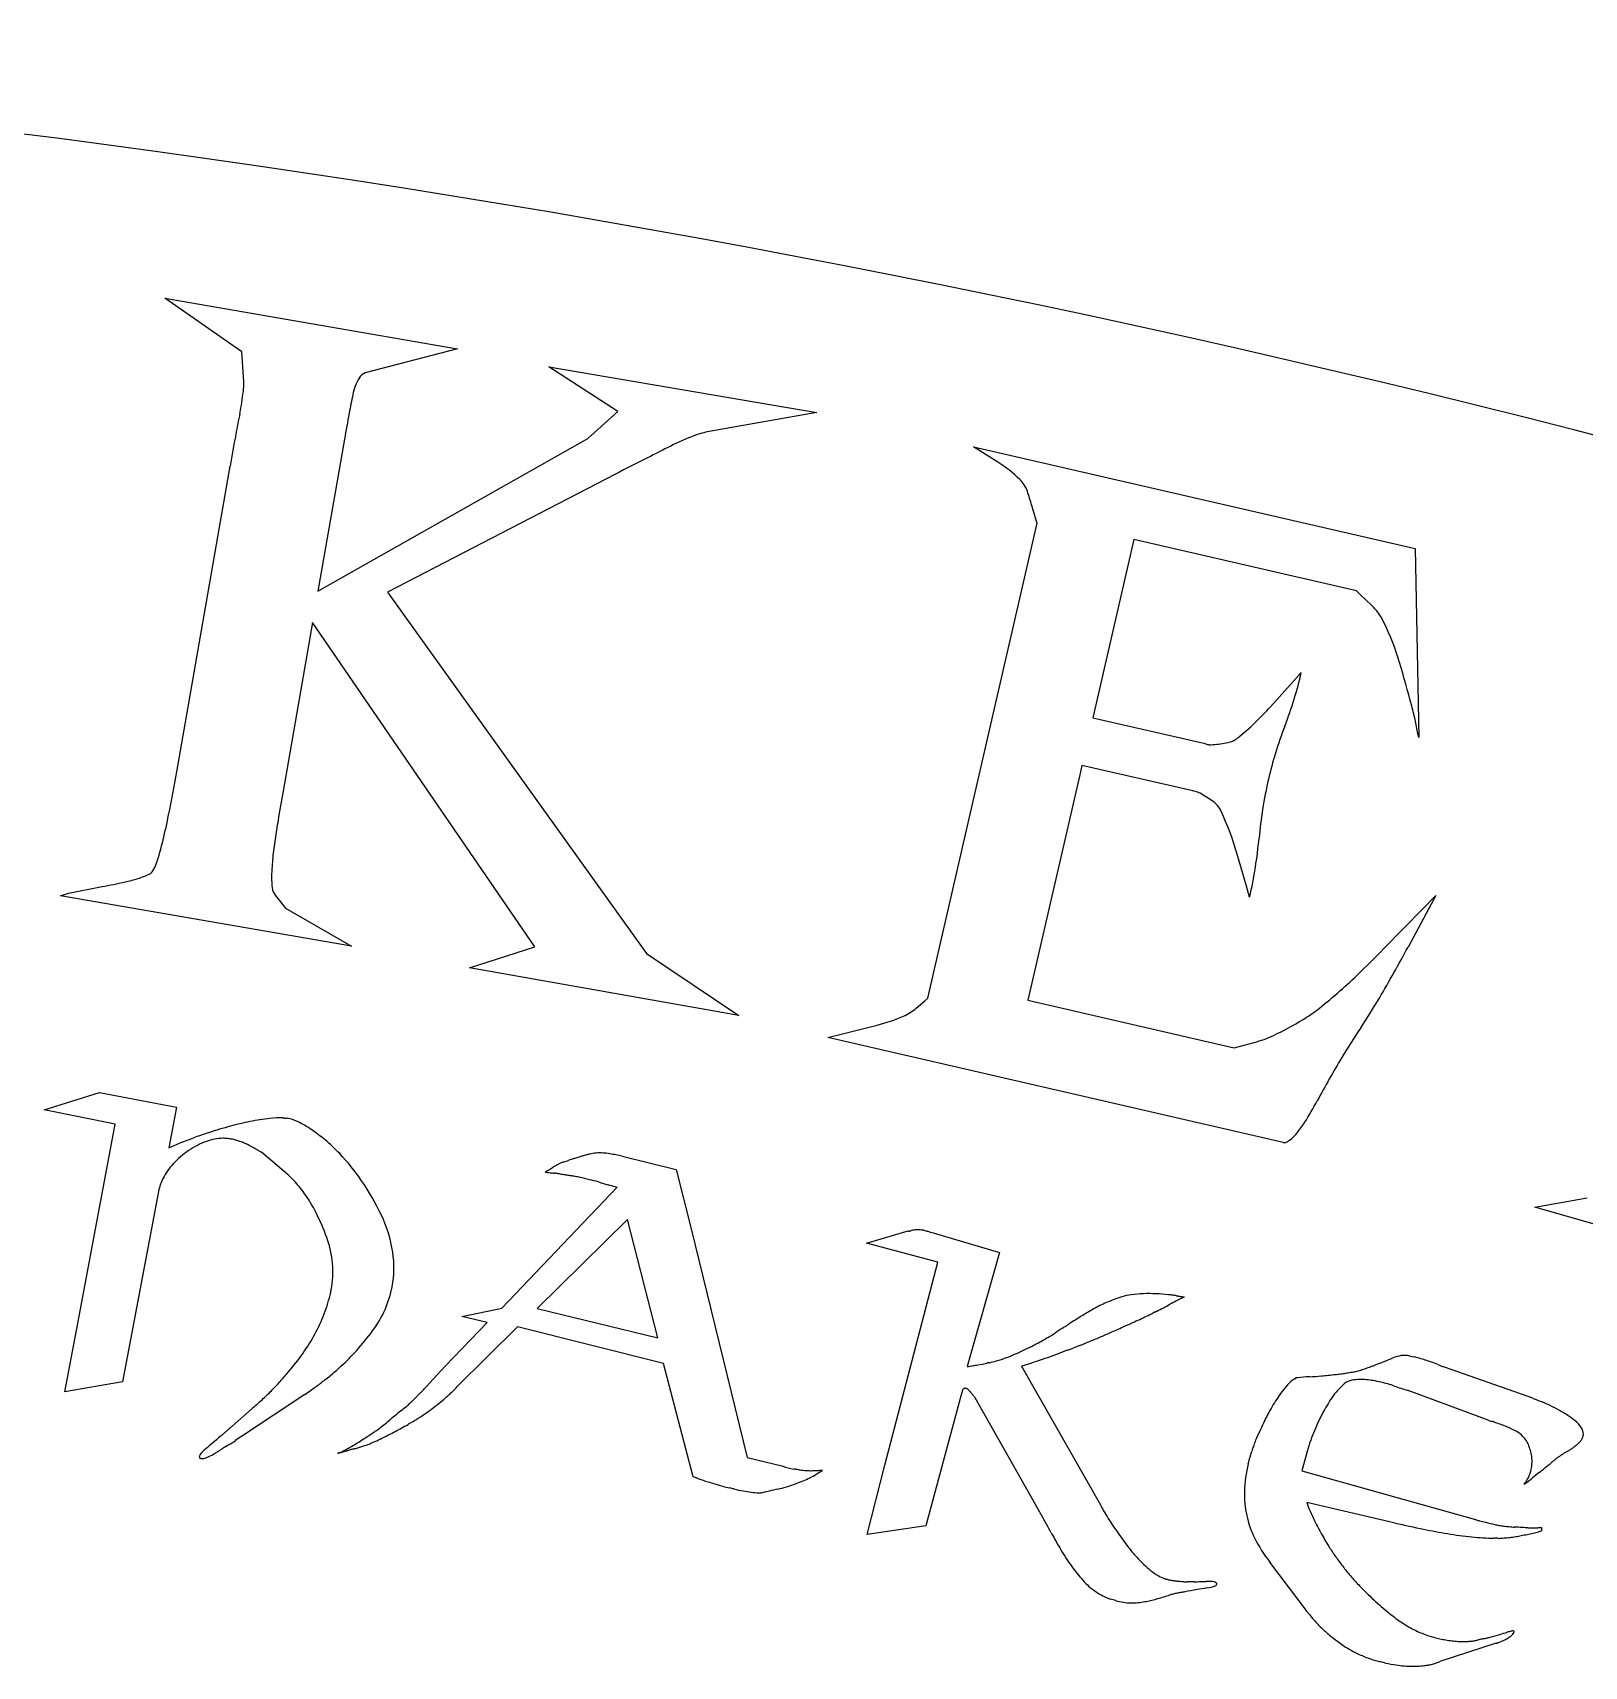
# Model space of a CAD drawing. Extents: x 7.4 to 31.4, y 13.7 to 28.6.
# Drawn here: x 22.539 to 25.47, y 25.545 to 28.63 of the extents above; entities that cross this region are included whole.
import ezdxf

# ---------------------------------------------------------------- set-up
doc = ezdxf.new("R2010")
doc.units = 0
doc.header["$MEASUREMENT"] = 0
doc.layers.add('APS_GEOMETRY', color=7, linetype='Continuous')

msp = doc.modelspace()

# ---------------------------------------------------------------- linework, layer by layer
at = {"layer": 'APS_GEOMETRY'}
for p, q in [((22.934262, 28.027317), (22.789129, 28.128963)), ((22.789129, 28.128963), (23.341536, 28.033486)), ((22.93783, 27.971022), (22.934262, 28.027317)), ((23.341536, 28.033486), (23.167535, 27.987594)), ((23.644482, 27.914579), (23.513909, 27.999248)), ((23.513909, 27.999248), (24.020471, 27.912811)), ((23.58815, 27.863594), (23.644482, 27.914579)), ((24.020471, 27.912811), (23.817331, 27.877165)), ((23.077995, 27.575391), (23.58815, 27.863594)), ((23.128156, 27.862512), (23.077995, 27.575391)), ((24.328108, 27.840834), (24.31661, 27.84804)), ((24.31661, 27.84804), (25.150924, 27.656015)), ((24.362603, 27.819217), (24.328108, 27.840834)), ((22.811194, 27.234364), (22.912041, 27.811606)), ((23.640389, 27.796734), (23.209719, 27.574029)), ((24.230208, 26.807044), (24.436583, 27.703709)), ((24.435334, 27.707904), (24.431588, 27.720491)), ((24.436583, 27.703709), (24.435334, 27.707904)), ((24.619214, 27.673138), (24.541766, 27.336642)), ((25.039835, 27.576329), (24.619214, 27.673138)), ((25.150924, 27.656015), (25.157373, 27.299167)), ((23.209719, 27.574029), (23.69877, 26.891667)), ((25.046985, 27.569473), (25.039835, 27.576329)), ((25.068434, 27.548904), (25.046985, 27.569473)), ((23.067683, 27.516367), (23.012103, 27.198233)), ((23.487488, 26.903836), (23.067683, 27.516367)), ((24.877407, 27.357351), (24.921024, 27.405931)), ((24.921024, 27.405931), (24.935563, 27.422125)), ((24.541766, 27.336642), (24.751582, 27.288351)), ((25.155846, 27.306683), (25.151266, 27.329231)), ((25.157373, 27.299167), (25.155846, 27.306683)), ((24.751582, 27.288351), (24.753285, 27.287828)), ((24.753285, 27.287828), (24.758396, 27.286261)), ((24.521037, 27.246579), (24.516937, 27.228765)), ((24.730853, 27.198288), (24.521037, 27.246579)), ((24.516937, 27.228765), (24.418989, 26.803195)), ((24.732585, 27.19789), (24.730853, 27.198288)), ((24.737781, 27.196694), (24.732585, 27.19789)), ((24.831817, 27.018341), (24.81374, 27.08073)), ((22.59198, 27.00049), (22.607046, 27.00559)), ((23.141385, 26.905537), (22.59198, 27.00049)), ((22.607046, 27.00559), (22.670254, 27.017744)), ((22.997379, 27.001832), (23.016718, 26.976803)), ((24.837842, 26.997545), (24.831817, 27.018341)), ((25.165135, 26.975755), (25.189821, 27.000946)), ((25.189821, 27.000946), (25.176666, 26.976618)), ((23.016718, 26.976803), (23.141385, 26.905537)), ((25.091075, 26.900181), (25.165135, 26.975755)), ((25.176666, 26.976618), (25.137202, 26.903633)), ((23.364129, 26.864561), (23.487488, 26.903836)), ((23.69877, 26.891667), (23.873168, 26.774598)), ((23.873168, 26.774598), (23.364129, 26.864561)), ((24.224692, 26.802321), (24.230208, 26.807044)), ((24.208144, 26.788153), (24.224692, 26.802321)), ((24.418989, 26.803195), (24.808929, 26.713447)), ((24.041168, 26.732793), (24.134097, 26.756216)), ((24.901214, 26.534846), (24.041168, 26.732793)), ((24.808929, 26.713447), (24.818367, 26.715964)), ((24.818367, 26.715964), (24.846679, 26.723517)), ((22.561139, 26.596461), (22.665552, 26.628757)), ((22.665552, 26.628757), (22.81069, 26.601474)), ((22.69521, 26.568897), (22.561139, 26.596461)), ((22.81069, 26.601474), (22.796263, 26.524725)), ((22.622073, 26.179836), (22.69521, 26.568897)), ((23.012163, 26.580909), (23.013018, 26.580748)), ((23.013018, 26.580748), (23.014063, 26.580552)), ((23.016106, 26.580954), (23.016961, 26.580794)), ((23.016961, 26.580794), (23.018005, 26.580597)), ((23.018005, 26.580597), (23.01905, 26.580401)), ((23.01905, 26.580401), (23.019905, 26.58024)), ((22.796263, 26.524725), (22.821917, 26.535638)), ((22.916581, 26.540658), (22.914206, 26.541104)), ((22.919145, 26.540176), (22.916581, 26.540658)), ((23.014396, 26.479786), (22.971666, 26.516142)), ((23.652569, 26.508458), (23.754683, 26.483341)), ((23.507183, 26.478707), (23.511607, 26.481429)), ((23.511607, 26.481429), (23.515565, 26.483864)), ((23.515565, 26.483864), (23.51929, 26.486156)), ((23.51929, 26.486156), (23.523015, 26.488448)), ((23.58196, 26.46646), (23.576883, 26.467669)), ((23.754683, 26.483341), (23.782933, 26.371694)), ((22.776751, 26.441852), (22.709185, 26.082426)), ((23.42528, 26.221616), (23.643466, 26.45022)), ((23.586661, 26.46534), (23.58196, 26.46646)), ((23.591174, 26.464265), (23.586661, 26.46534)), ((23.595687, 26.46319), (23.591174, 26.464265)), ((23.599353, 26.462317), (23.595687, 26.46319)), ((23.602832, 26.461488), (23.599353, 26.462317)), ((23.606123, 26.460704), (23.602832, 26.461488)), ((23.609225, 26.459965), (23.606123, 26.460704)), ((25.376372, 26.412722), (25.475291, 26.429797)), ((25.546241, 26.364033), (25.376372, 26.412722)), ((23.663089, 26.389113), (23.491865, 26.220858)), ((23.72034, 26.165642), (23.663089, 26.389113)), ((23.782933, 26.371694), (23.88902, 25.939474)), ((24.114335, 26.344741), (24.193042, 26.367597)), ((24.248737, 26.308573), (24.114335, 26.344741)), ((24.222722, 26.368893), (24.22449, 26.368396)), ((24.22449, 26.368396), (24.226071, 26.367951)), ((24.226071, 26.367951), (24.226909, 26.367716)), ((24.226909, 26.367716), (24.227932, 26.367428)), ((24.227932, 26.367428), (24.228956, 26.367141)), ((24.228956, 26.367141), (24.229793, 26.366905)), ((24.229793, 26.366905), (24.232119, 26.366252)), ((24.232119, 26.366252), (24.234631, 26.365545)), ((24.234631, 26.365545), (24.23733, 26.364787)), ((24.23733, 26.364787), (24.240214, 26.363976)), ((24.240214, 26.363976), (24.365592, 26.327132)), ((24.365592, 26.327132), (24.304177, 26.111478)), ((24.149066, 25.925371), (24.248737, 26.308573)), ((23.102112, 26.251665), (23.10238, 26.253089)), ((23.10238, 26.253089), (23.102612, 26.254324)), ((23.102612, 26.254324), (23.102808, 26.255369)), ((23.102808, 26.255369), (23.102969, 26.256224)), ((23.350062, 26.20615), (23.42528, 26.221616)), ((23.491865, 26.220858), (23.72034, 26.165642)), ((23.319035, 26.112597), (23.397447, 26.194863)), ((23.397447, 26.194863), (23.350062, 26.20615)), ((22.600218, 26.063573), (22.622073, 26.179836)), ((23.455113, 26.186691), (23.340665, 26.073267)), ((23.731009, 26.117), (23.455113, 26.186691)), ((25.141385, 26.131344), (25.14486, 26.1305)), ((25.14486, 26.1305), (25.148523, 26.12961)), ((23.302611, 26.094949), (23.319035, 26.112597)), ((23.78665, 25.903451), (23.731009, 26.117)), ((24.324343, 26.114645), (24.332832, 26.116275)), ((24.332832, 26.116275), (24.341322, 26.117904)), ((24.407195, 26.11224), (24.556059, 25.850337)), ((25.20528, 26.111044), (25.372385, 26.052139)), ((22.709185, 26.082426), (22.600218, 26.063573)), ((23.279121, 26.069745), (23.284223, 26.075211)), ((23.284223, 26.075211), (23.289661, 26.081044)), ((23.289661, 26.081044), (23.302611, 26.094949)), ((24.295556, 26.066515), (24.295137, 26.065026)), ((24.925623, 26.089881), (24.923938, 26.089495)), ((24.92544, 26.089129), (24.925623, 26.089881)), ((23.053242, 26.058659), (22.935556, 25.980867)), ((23.26473, 26.054792), (23.26584, 26.056118)), ((23.26584, 26.056118), (23.266951, 26.057443)), ((24.293254, 26.058327), (24.22603, 25.810574)), ((24.293464, 26.059071), (24.293254, 26.058327)), ((24.293673, 26.059816), (24.293464, 26.059071)), ((24.293882, 26.06056), (24.293673, 26.059816)), ((24.294091, 26.061304), (24.293882, 26.06056)), ((24.294143, 26.061491), (24.294091, 26.061304)), ((24.2943, 26.062049), (24.294143, 26.061491)), ((24.29451, 26.062793), (24.2943, 26.062049)), ((24.294719, 26.063538), (24.29451, 26.062793)), ((24.295137, 26.065026), (24.294719, 26.063538)), ((24.441413, 25.836779), (24.319725, 26.052493)), ((25.288271, 26.010513), (25.137127, 26.066337)), ((22.915187, 25.99807), (22.953914, 26.032487)), ((22.894162, 25.980387), (22.894726, 25.980773)), ((22.894726, 25.980773), (22.895516, 25.981313)), ((22.929462, 25.976702), (22.922015, 25.971611)), ((22.935556, 25.980867), (22.929462, 25.976702)), ((25.468075, 25.980946), (25.467938, 25.980383)), ((25.46812, 25.981134), (25.468075, 25.980946)), ((22.898829, 25.957088), (22.897024, 25.955854)), ((22.900635, 25.958322), (22.898829, 25.957088)), ((22.90244, 25.959556), (22.900635, 25.958322)), ((22.904246, 25.96079), (22.90244, 25.959556)), ((23.116256, 25.948679), (23.115898, 25.947174)), ((23.117008, 25.948499), (23.116256, 25.948679)), ((24.946794, 25.95106), (24.936345, 25.91461)), ((25.437751, 25.951116), (25.432148, 25.947703)), ((25.443354, 25.954528), (25.437751, 25.951116)), ((23.88902, 25.939474), (23.954458, 25.923887)), ((23.966313, 25.920268), (23.971578, 25.919014)), ((23.971578, 25.919014), (23.976843, 25.91776)), ((24.115432, 25.794272), (24.149066, 25.925371)), ((24.835365, 25.928007), (24.836825, 25.934018)), ((24.836825, 25.934018), (24.838286, 25.940028)), ((24.936345, 25.91461), (25.260437, 25.823923)), ((23.857688, 25.881761), (23.855525, 25.882276)), ((23.859662, 25.881291), (23.857688, 25.881761)), ((25.378227, 25.905902), (25.371325, 25.900418)), ((25.38513, 25.911386), (25.378227, 25.905902)), ((25.385363, 25.911529), (25.38513, 25.911386)), ((25.386064, 25.911955), (25.385363, 25.911529)), ((23.861637, 25.88082), (23.859662, 25.881291)), ((23.863799, 25.880305), (23.861637, 25.88082)), ((25.112901, 25.816009), (24.94574, 25.855037)), ((24.442416, 25.834991), (24.441413, 25.836779)), ((24.443286, 25.833442), (24.442416, 25.834991)), ((24.444022, 25.832131), (24.443286, 25.833442)), ((24.444624, 25.831058), (24.444022, 25.832131)), ((25.272275, 25.820251), (25.278098, 25.818836)), ((24.22603, 25.810574), (24.115432, 25.794272)), ((24.591028, 25.794728), (24.599148, 25.783612)), ((25.278098, 25.818836), (25.283545, 25.817512)), ((25.283545, 25.817512), (25.287959, 25.816439)), ((25.287959, 25.816439), (25.292186, 25.815412)), ((25.292186, 25.815412), (25.296412, 25.814386)), ((25.296412, 25.814386), (25.300826, 25.813313)), ((25.389378, 25.80771), (25.38942, 25.801334)), ((24.599148, 25.783612), (24.607267, 25.772495)), ((24.946541, 25.648757), (24.876161, 25.742245)), ((24.676779, 25.711194), (24.67743, 25.711011)), ((24.67743, 25.711011), (24.677895, 25.71088)), ((24.677895, 25.71088), (24.678361, 25.710749)), ((24.678361, 25.710749), (24.679012, 25.710566)), ((24.679012, 25.710566), (24.679105, 25.71054)), ((24.679105, 25.71054), (24.679384, 25.710462)), ((24.679384, 25.710462), (24.679849, 25.710331)), ((24.679849, 25.710331), (24.680501, 25.710148)), ((24.577885, 25.671524), (24.575093, 25.672309)), ((24.580304, 25.670844), (24.577885, 25.671524)), ((24.582537, 25.670217), (24.580304, 25.670844)), ((24.58477, 25.669589), (24.582537, 25.670217)), ((25.303621, 25.589044), (25.197332, 25.554398)), ((25.088009, 25.553113), (25.085755, 25.553661)), ((25.090263, 25.552565), (25.088009, 25.553113)), ((25.092517, 25.552018), (25.090263, 25.552565)), ((25.094771, 25.55147), (25.092517, 25.552018))]:
    msp.add_line(p, q, dxfattribs=at)
for centre, radius, start, end in [((19.495545, 4.630207), 24, 61.299397, 119.092201), ((23.174153, 27.967419), 0.021233, 108.162658, 149.895836), ((22.401201, 28.017992), 0.539917, 348.675747, 353.025844), ((22.826719, 27.96594), 0.111227, 353.025844, 2.618978), ((23.245207, 27.926223), 0.103366, 149.895836, 168.476632), ((25.308186, 27.505629), 2.208783, 168.476632, 169.412146), ((25.668042, 27.363775), 2.791787, 168.675747, 169.520082), ((27.270338, 27.138853), 4.20492, 169.412146, 170.090171), ((28.944499, 26.757707), 6.123827, 169.520082, 170.090171), ((23.953329, 27.434886), 0.464405, 110.669398, 116.724285), ((23.846638, 27.717691), 0.162144, 100.413307, 110.669398), ((33.850558, 7.872316), 22.388167, 116.960068, 117.132645), ((29.138079, 17.137034), 11.993819, 116.724285, 116.960068), ((24.235453, 27.61632), 0.239446, 45.309242, 57.925624), ((24.360991, 27.743221), 0.060942, 20.14994, 45.309242), ((18.800869, 26.015143), 5.88334, 17.020238, 17.295035), ((22.26045, 27.07418), 2.265294, 16.57738, 17.020238), ((24.992426, 27.469641), 0.109817, 26.038549, 46.200766), ((24.635093, 27.295061), 0.507517, 16.697707, 26.038549), ((21.505629, 26.379564), 3.768133, 15.066681, 16.359074), ((24.235607, 27.583226), 0.718257, 342.913832, 347.038598), ((24.165765, 27.604693), 0.791323, 338.984184, 342.913832), ((24.474497, 27.719097), 0.541477, 309.09285, 318.081381), ((24.67099, 27.23167), 0.490085, 11.482553, 15.066681), ((25.650721, 27.034202), 0.799448, 158.984184, 162.873925), ((24.763789, 27.30385), 0.018397, 252.952981, 274.688722), ((24.740113, 27.592515), 0.308032, 274.688722, 279.970699), ((24.787483, 27.33387), 0.045129, 277.594643, 309.09285), ((25.553217, 27.064247), 0.697421, 162.873925, 167.038598), ((19.312361, 27.845627), 3.551827, 348.755365, 350.090171), ((25.70843, 27.028523), 0.856692, 167.038598, 170.904059), ((28.050754, 26.317957), 5.114967, 170.090171, 170.721504), ((24.73243, 27.173445), 0.023857, 60.180199, 77.038598), ((24.552546, 26.859602), 0.385597, 56.001087, 60.180199), ((24.739669, 27.139452), 0.048971, 24.819577, 54.418733), ((21.620692, 27.386696), 1.198317, 346.45722, 348.755365), ((24.275481, 26.924775), 0.560397, 16.158459, 24.819577), ((25.636293, 27.040072), 0.783636, 170.904059, 174.945761), ((25.040621, 26.809725), 2.064928, 170.721504, 171.715147), ((22.238601, 27.237861), 0.562735, 341.594285, 346.45722), ((24.129862, 26.942345), 1.144564, 171.715147, 173.506759), ((24.075115, 27.178147), 0.783636, 350.904059, 354.945761), ((22.72461, 27.076133), 0.050524, 325.31503, 341.594285), ((23.187229, 27.036506), 0.196783, 174.175787, 186.180987), ((23.20183, 27.04797), 0.210541, 173.506759, 177.684814), ((24.002978, 27.189696), 0.856692, 347.038598, 350.904059), ((22.4925, 28.007104), 1.005201, 280.185402, 282.710036), ((22.642888, 27.340323), 0.321671, 282.710036, 287.173722), ((22.695632, 27.169659), 0.143043, 287.173722, 296.960068), ((22.754011, 27.054886), 0.014276, 296.960068, 328.288761), ((23.01647, 27.018013), 0.025026, 186.180987, 220.2846), ((23.500798, 28.4586), 2.226578, 313.76528, 315.579705), ((22.284972, 28.445896), 3.242498, 329.645276, 331.598953), ((24.249955, 27.676437), 1.14352, 311.233341, 313.76528), ((24.496993, 27.39458), 0.768725, 307.472948, 311.233341), ((24.081342, 27.393879), 1.160748, 326.379688, 329.645276), ((24.146593, 26.860043), 0.09464, 293.331228, 310.569364), ((24.786427, 27.017012), 0.292984, 301.380055, 307.472948), ((24.054379, 27.073842), 0.327478, 284.089195, 293.331228), ((24.634615, 27.265626), 0.584284, 295.16378, 301.394852), ((25.917286, 26.155074), 1.054107, 145.561807, 149.176588), ((24.790693, 26.933398), 0.217221, 284.935869, 295.16378), ((26.826882, 25.612342), 2.113315, 149.176588, 151.729325), ((24.356025, 26.94113), 0.692182, 327.838901, 331.729325), ((23.11754, 25.805442), 0.787016, 105.06357, 108.209278), ((23.070618, 25.979785), 0.60647, 101.479951, 105.06357), ((23.031962, 26.170127), 0.412242, 96.222274, 101.479951), ((23.006655, 26.402236), 0.178757, 88.234275, 96.222274), ((23.014597, 26.583394), 0.002892, 259.353616, 281.155026), ((23.014662, 26.583066), 0.002558, 281.155026, 304.353616), ((23.004744, 26.49959), 0.082063, 65.004284, 79.353616), ((22.958859, 26.40117), 0.190653, 55.604122, 65.004284), ((24.772506, 26.679253), 0.20021, 320.601725, 327.838901), ((22.453423, 27.599873), 1.126225, 289.098498, 289.732742), ((22.386146, 27.787433), 1.325487, 289.732742, 290.317373), ((22.918153, 26.395812), 0.149513, 109.656297, 124.353616), ((23.035172, 26.034523), 0.543719, 108.892399, 110.317373), ((23.02539, 26.063106), 0.513508, 107.426103, 108.892399), ((22.901774, 26.441668), 0.10082, 91.734373, 109.656297), ((22.899663, 26.461231), 0.081216, 87.884382, 90.663549), ((22.89975, 26.463574), 0.078871, 85.064209, 87.884382), ((22.899816, 26.464349), 0.078094, 82.216022, 85.064209), ((22.899921, 26.465115), 0.07732, 79.353616, 82.216022), ((22.915393, 26.520215), 0.02031, 71.758973, 79.353616), ((22.912917, 26.512703), 0.02822, 65.317373, 71.758973), ((22.891792, 26.422359), 0.120564, 70.107504, 74.159187), ((22.893643, 26.427476), 0.115122, 65.961119, 70.107504), ((22.879063, 26.394788), 0.150914, 62.796545, 65.961119), ((22.899442, 26.31438), 0.295834, 49.489452, 55.604122), ((22.818439, 26.219573), 0.420532, 44.361596, 49.489452), ((24.903687, 26.545587), 0.011023, 257.038598, 303.684576), ((24.865512, 26.602861), 0.079853, 303.684576, 320.601725), ((22.930859, 26.377224), 0.172028, 124.353616, 137.216367), ((22.904843, 26.444944), 0.094521, 58.797571, 62.796545), ((22.831458, 26.289198), 0.266359, 60.918667, 62.654372), ((22.903332, 26.418431), 0.118483, 58.316105, 60.918667), ((23.000205, 26.575379), 0.065953, 238.316105, 242.964076), ((22.972652, 26.521387), 0.005338, 242.964076, 259.353616), ((22.837635, 26.243542), 0.390068, 34.130677, 43.815939), ((23.444818, 26.80752), 0.324611, 287.565957, 288.361681), ((23.419253, 26.884545), 0.405768, 288.361681, 289.073393), ((23.614444, 26.320019), 0.19155, 107.565957, 109.073393), ((23.645055, 26.223322), 0.292976, 106.347082, 107.565957), ((23.783021, 25.808147), 0.730364, 106.858638, 107.565957), ((23.70242, 26.074128), 0.452439, 105.959954, 106.858638), ((23.659121, 26.22553), 0.294968, 104.581675, 105.959954), ((23.655374, 26.239932), 0.280086, 103.167252, 104.581675), ((23.610221, 26.432941), 0.081865, 94.754906, 103.167252), ((23.61123, 26.420805), 0.094044, 86.907047, 94.754906), ((23.610331, 26.404166), 0.110707, 80.216081, 86.907047), ((23.564707, 26.13959), 0.379188, 76.602201, 80.216081), ((22.898344, 26.407316), 0.127726, 137.216367, 152.155075), ((22.921832, 26.365264), 0.147253, 46.61839, 51.052861), ((22.862357, 26.30233), 0.233844, 43.099779, 46.61839), ((23.557966, 26.813147), 0.338273, 261.365842, 262.942392), ((23.548648, 26.737887), 0.262439, 262.942392, 264.732303), ((23.580315, 26.395317), 0.109347, 118.739795, 121.602201), ((23.513637, 26.358153), 0.118906, 80.787117, 84.732303), ((23.580841, 26.394357), 0.110441, 115.891607, 118.739795), ((23.581321, 26.393368), 0.111541, 113.071435, 115.891607), ((23.515755, 26.37121), 0.105678, 76.602201, 80.787117), ((23.58262, 26.390318), 0.114856, 110.292268, 113.071435), ((22.93217, 22.256043), 4.261574, 81.681808, 81.796629), ((22.875319, 21.867204), 4.654547, 81.571941, 81.681808), ((23.530026, 26.285902), 0.187609, 78.847943, 81.571941), ((23.512929, 26.199172), 0.276008, 76.602201, 78.847943), ((22.843631, 26.42928), 0.068052, 164.159187, 169.353616), ((22.854394, 26.426226), 0.079239, 159.345637, 164.159187), ((23.055019, 26.350598), 0.293646, 158.043684, 159.345637), ((23.093409, 26.335122), 0.335038, 156.824809, 158.043684), ((22.863897, 26.303771), 0.231735, 39.548045, 43.099779), ((22.825126, 26.271756), 0.282015, 36.32855, 39.548045), ((22.808101, 26.267316), 0.298433, 26.836028, 35.078841), ((22.74073, 26.177856), 0.507137, 25.638883, 34.130677), ((23.729775, 26.818332), 0.378099, 251.407772, 252.701707), ((23.729084, 26.816112), 0.375774, 252.701707, 253.999638), ((23.720913, 26.787619), 0.346132, 253.999638, 255.408711), ((23.755258, 26.919554), 0.482465, 255.408711, 256.602201), ((22.693065, 26.209117), 0.427353, 19.949626, 26.836028), ((22.976939, 26.291226), 0.245131, 8.506006, 25.638883), ((22.916165, 26.290096), 0.190012, 4.746041, 19.949626), ((24.194719, 26.373561), 0.006196, 254.301501, 268.337744), ((24.194764, 26.375133), 0.007769, 268.337744, 280.866552), ((24.193627, 26.381056), 0.0138, 280.866552, 287.991568), ((24.196195, 26.373151), 0.005487, 287.991568, 299.301501), ((24.217131, 26.273292), 0.096809, 97.800066, 100.866552), ((24.21399, 26.296221), 0.073666, 94.284607, 97.800066), ((24.211461, 26.329977), 0.039816, 87.797234, 94.284607), ((24.210755, 26.311622), 0.058184, 82.431603, 87.797234), ((24.219235, 26.352226), 0.017092, 84.606347, 92.736449), ((24.21984, 26.35864), 0.01065, 74.301501, 84.606347), ((23.025008, 26.298415), 0.196527, 349.353616, 8.506006), ((22.920755, 26.290477), 0.185405, 349.353616, 4.746041), ((22.804525, 26.318887), 0.305085, 339.330435, 347.271051), ((23.027908, 26.29787), 0.193576, 336.085208, 349.353616), ((24.656288, 26.023298), 0.227091, 113.080551, 119.880226), ((24.68653, 25.95233), 0.304234, 107.206744, 113.080551), ((24.631874, 26.129653), 0.11868, 98.480608, 107.325368), ((24.642797, 26.056393), 0.19275, 91.54296, 98.480608), ((24.646897, 25.904169), 0.345028, 87.650228, 91.54296), ((24.646851, 25.903046), 0.346152, 83.763823, 87.650228), ((24.058868, 27.40122), 1.330043, 297.010891, 297.600146), ((24.03475, 27.447352), 1.382099, 297.600146, 298.178198), ((24.672024, 26.085196), 0.162431, 82.832266, 85.611433), ((24.946496, 25.745398), 0.548685, 116.722353, 118.178198), ((24.672609, 26.089847), 0.157743, 80.012094, 82.832266), ((25.04266, 25.554382), 0.762542, 115.487426, 116.722353), ((24.95873, 27.714527), 1.491939, 260.012094, 260.310507), ((24.911492, 27.437868), 1.211275, 260.310507, 260.641692), ((22.802986, 26.319467), 0.306729, 331.411169, 339.330435), ((23.010992, 26.305371), 0.21208, 323.411321, 336.085208), ((24.319634, 26.458316), 0.319896, 302.423631, 303.700206), ((25.064362, 25.312172), 1.046979, 121.336535, 122.805032), ((25.073513, 25.297141), 1.064577, 119.880226, 121.336535), ((23.837344, 27.92318), 1.896472, 293.77396, 294.288387), ((24.070567, 27.406369), 1.329474, 294.288387, 294.902795), ((24.297197, 26.918198), 0.791262, 294.902795, 295.93504), ((24.324681, 26.861686), 0.728422, 295.93504, 297.010891), ((24.671552, 26.184118), 0.032799, 115.487426, 119.301501), ((24.668462, 26.190602), 0.025616, 111.171398, 115.487426), ((24.649958, 26.238377), 0.025616, 291.171398, 295.487426), ((24.646868, 26.24486), 0.032799, 295.487426, 299.301501), ((22.742424, 26.352472), 0.375701, 324.930519, 331.411169), ((22.756104, 26.49459), 0.529527, 318.263006, 323.411321), ((24.134689, 26.722931), 0.64296, 298.132361, 299.301501), ((24.147535, 26.70004), 0.616711, 299.301501, 300.520376), ((24.17255, 26.657608), 0.567454, 300.520376, 301.791054), ((24.557801, 26.062535), 0.14199, 124.314614, 127.431603), ((24.562006, 26.056374), 0.14945, 121.276435, 124.314614), ((24.278766, 26.522654), 0.396116, 301.276435, 302.423631), ((23.57821, 28.475231), 2.506401, 291.995741, 292.487148), ((23.50721, 28.646749), 2.692033, 292.487148, 292.961309), ((23.974357, 27.54415), 1.494556, 292.961309, 293.815344), ((23.734657, 28.087229), 2.088182, 293.815344, 294.537859), ((22.696257, 26.384882), 0.432109, 318.888071, 324.930519), ((22.837619, 26.421868), 0.420287, 312.483719, 318.263006), ((24.294914, 26.355037), 0.241697, 286.232183, 290.420841), ((24.290036, 26.368138), 0.255677, 290.420841, 294.384935), ((24.019926, 26.96401), 0.909912, 294.384935, 296.485944), ((24.10837, 26.772155), 0.698778, 297.010891, 298.132361), ((24.113491, 27.101845), 1.031707, 289.12599, 290.328874), ((24.153675, 26.993381), 0.916038, 290.328874, 291.605449), ((24.451718, 26.27588), 0.139802, 286.306884, 289.293521), ((24.456782, 26.261415), 0.124476, 289.293521, 292.458727), ((24.621346, 25.863311), 0.3063, 111.171398, 112.458727), ((24.614017, 25.882235), 0.286006, 109.839178, 111.171398), ((25.136826, 26.057679), 0.075514, 99.540948, 111.880035), ((25.129555, 26.100942), 0.031644, 80.427974, 99.540948), ((25.13498, 26.107342), 0.024804, 83.052194, 90.378601), ((25.134404, 26.102615), 0.029565, 76.342357, 83.052194), ((25.080879, 25.851227), 0.286483, 74.332804, 76.342357), ((22.714466, 26.349177), 0.395195, 317.746114, 321.052861), ((22.699761, 26.57751), 0.628184, 309.603889, 312.16891), ((24.242384, 26.580835), 0.473408, 277.500091, 278.925065), ((24.276263, 26.365107), 0.255035, 278.925065, 280.866552), ((24.348493, 26.080547), 0.03804, 98.26399, 100.866552), ((24.350955, 26.063598), 0.055166, 96.10291, 98.26399), ((24.344038, 26.12829), 0.009894, 276.10291, 287.991568), ((24.343719, 26.129274), 0.010929, 287.991568, 299.301501), ((24.321291, 26.264436), 0.147334, 280.866552, 286.232183), ((23.562472, 28.713333), 2.73482, 287.991568, 288.517203), ((23.783532, 28.053313), 2.038764, 288.517203, 289.12599), ((24.977661, 26.35971), 0.264069, 274.777306, 276.898403), ((24.975877, 26.374461), 0.278928, 276.898403, 278.962222), ((24.917235, 26.746296), 0.655358, 278.962222, 279.840923), ((24.93248, 26.658412), 0.566162, 279.840923, 280.786312), ((24.965714, 26.374549), 0.281839, 284.952817, 286.921584), ((24.958919, 26.396882), 0.305183, 286.921584, 288.81355), ((24.904538, 26.556504), 0.473815, 288.81355, 290.032425), ((24.924589, 26.501509), 0.415278, 290.032425, 291.334378), ((23.536019, 30.056704), 4.232023, 291.334378, 291.589933), ((23.884827, 29.175262), 3.284073, 291.589933, 291.880035), ((25.047794, 25.733265), 0.408997, 72.650972, 74.332804), ((25.040127, 25.708725), 0.434707, 71.068462, 72.650972), ((25.009868, 25.620504), 0.527973, 69.632521, 71.068462), ((25.21844, 26.162749), 0.053397, 242.306114, 245.722702), ((25.217471, 26.160599), 0.05104, 245.722702, 249.217341), ((25.217194, 26.159869), 0.050259, 249.217341, 252.766023), ((25.216965, 26.15913), 0.049485, 252.766023, 256.342357), ((22.671492, 26.388217), 0.453253, 314.658463, 317.746114), ((22.063652, 27.460071), 1.715689, 305.665504, 306.423647), ((22.839688, 26.408391), 0.408683, 306.423647, 309.603889), ((16.399803, 32.495521), 9.413587, 316.908339, 316.952337), ((23.191485, 26.207628), 0.200768, 315.229195, 317.991741), ((24.299967, 26.065275), 0.004582, 145.866552, 164.301501), ((24.298018, 26.066596), 0.002227, 119.301501, 145.866552), ((24.302347, 26.063614), 0.007323, 124.49593, 137.736449), ((24.300875, 26.065755), 0.004725, 107.991568, 124.49593), ((24.300765, 26.066095), 0.004367, 90.246897, 107.991568), ((24.300769, 26.065062), 0.0054, 74.301501, 90.246897), ((24.300342, 26.06354), 0.006981, 61.772693, 74.301501), ((24.297626, 26.058482), 0.012722, 52.500091, 61.772693), ((24.294747, 26.05473), 0.017452, 45.691041, 52.500091), ((24.285045, 26.04479), 0.031342, 40.611433, 45.691041), ((25.091594, 25.91813), 0.241556, 138.978811, 146.865782), ((24.95504, 26.036923), 0.060562, 123.189968, 138.978811), ((24.925863, 26.081077), 0.007644, 113.212255, 121.342357), ((24.924728, 26.083725), 0.004763, 102.907409, 113.212255), ((24.9226, 26.09301), 0.004763, 282.907409, 293.212255), ((24.93044, 26.068625), 0.021859, 95.555029, 107.306114), ((24.921464, 26.095658), 0.007644, 293.212255, 301.342357), ((24.982156, 25.536888), 0.556105, 93.229149, 95.555029), ((24.913905, 26.746606), 0.655536, 273.229149, 275.205945), ((24.892243, 26.984364), 0.89428, 275.205945, 276.898403), ((25.105406, 25.976556), 0.13547, 131.06115, 145.786312), ((25.036229, 26.055964), 0.030156, 99.540948, 131.06115), ((25.049388, 25.967358), 0.11973, 91.953346, 98.722493), ((25.04887, 25.982545), 0.104533, 84.708244, 91.953346), ((25.04256, 25.914422), 0.172948, 80.314853, 84.708244), ((25.036071, 25.876401), 0.211519, 76.342357, 80.314853), ((25.015666, 25.792425), 0.297939, 73.816241, 76.342357), ((25.015019, 25.790196), 0.300259, 71.299906, 73.816241), ((25.364597, 26.822974), 0.790077, 251.299906, 252.256741), ((25.3925, 26.910179), 0.881638, 252.256741, 253.162527), ((22.484695, 26.578123), 0.719642, 310.693808, 312.663893), ((22.496594, 26.565212), 0.702084, 312.663893, 314.658463), ((22.729895, 26.531717), 0.573007, 304.353616, 305.665504), ((23.138874, 26.162613), 0.165089, 309.529127, 312.912133), ((22.960629, 26.354346), 0.426877, 312.912133, 314.221523), ((23.004101, 26.309677), 0.364546, 314.221523, 315.638444), ((23.274252, 26.051325), 0.009526, 129.732303, 140.037149), ((23.277935, 26.046893), 0.015288, 121.602201, 129.732303), ((18.162024, 30.846944), 7.00045, 316.857319, 316.908339), ((23.03742, 26.379569), 0.431932, 304.782031, 307.394997), ((23.07497, 26.330446), 0.370101, 307.394997, 310.217849), ((22.10433, 27.409772), 1.821545, 311.61018, 311.907047), ((22.239061, 27.259649), 1.619829, 311.907047, 312.221856), ((23.21374, 26.185551), 0.169419, 312.221856, 315.229195), ((24.287911, 26.042165), 0.031115, 44.556619, 47.736449), ((24.295677, 26.049811), 0.020216, 40.611433, 44.556619), ((24.302283, 26.055475), 0.011515, 33.700206, 40.611433), ((24.28823, 26.046103), 0.028406, 29.301501, 33.700206), ((24.2915, 26.036345), 0.031971, 41.566274, 47.736449), ((24.297197, 26.041397), 0.024356, 34.49593, 41.566274), ((24.335165, 26.067488), 0.021712, 214.49593, 222.296117), ((24.320083, 26.053766), 0.001322, 222.296117, 254.301501), ((25.202748, 25.845575), 0.374295, 146.865782, 152.000131), ((25.250708, 25.877758), 0.311179, 145.786312, 152.448111), ((25.389532, 26.084806), 0.036894, 242.306114, 247.252081), ((25.753577, 26.953045), 0.978365, 247.252081, 248.212255), ((25.306202, 25.833833), 0.226948, 64.077584, 68.212255), ((25.256753, 25.732097), 0.340065, 60.700111, 64.077584), ((22.95599, 26.314634), 0.398652, 308.207036, 310.073345), ((25.797685, 22.936824), 4.015511, 129.887998, 130.073345), ((26.871978, 21.651437), 5.69072, 129.732303, 129.887998), ((23.082907, 26.230436), 0.253022, 306.796629, 309.529127), ((22.946551, 26.52055), 0.599683, 300.205019, 302.34626), ((23.019445, 26.405448), 0.463441, 302.34626, 304.782031), ((25.269591, 25.810035), 0.449998, 152.000131, 156.682464), ((25.306086, 25.848866), 0.373641, 152.448111, 158.527064), ((25.305245, 26.046967), 0.040212, 245.032425, 250.631764), ((25.30473, 26.045505), 0.038662, 250.631764, 256.342357), ((25.286473, 25.970368), 0.038662, 70.631764, 76.342357), ((25.285959, 25.968905), 0.040212, 65.032425, 70.631764), ((25.230338, 25.776551), 0.240049, 67.049049, 72.397171), ((25.319043, 25.838664), 0.216659, 55.786312, 61.273869), ((25.339253, 25.868387), 0.180715, 49.777306, 55.786312), ((25.429102, 25.974624), 0.041578, 25.743018, 49.777306), ((23.799889, 24.870144), 1.432371, 129.252709, 130.020902), ((22.895819, 25.978896), 0.002291, 150.918667, 169.353616), ((22.89479, 25.979468), 0.001114, 124.353616, 150.918667), ((22.716476, 26.204373), 0.286026, 308.752322, 310.179958), ((22.755019, 26.158732), 0.226288, 310.179958, 311.785024), ((23.127616, 25.741785), 0.332884, 130.693808, 131.785024), ((23.107443, 25.765244), 0.301944, 129.548045, 130.693808), ((22.947171, 26.292806), 0.384796, 302.21826, 304.091753), ((22.864899, 26.458423), 0.568602, 301.602201, 302.483605), ((22.845216, 26.489339), 0.605253, 302.483605, 303.337905), ((22.890994, 26.419749), 0.521955, 303.337905, 304.328512), ((22.941226, 26.346189), 0.432881, 304.328512, 305.416275), ((23.068315, 26.237323), 0.292052, 294.40873, 297.203495), ((22.949218, 26.323238), 0.409601, 306.365842, 308.207036), ((22.815068, 26.756432), 0.869597, 296.407772, 297.203495), ((22.760893, 26.86183), 0.988104, 297.203495, 297.949978), ((22.801442, 26.785406), 0.901589, 297.949978, 298.76809), ((22.664104, 27.035553), 1.186958, 298.76809, 299.481104), ((24.998366, 25.9149), 0.159835, 156.138384, 159.760413), ((24.982773, 25.921797), 0.142784, 152.306114, 156.138384), ((25.165956, 25.896811), 0.225781, 159.217341, 161.578716), ((25.170325, 25.895152), 0.230454, 156.880035, 159.217341), ((25.24366, 25.808011), 0.205884, 61.273869, 67.049049), ((25.319768, 25.946874), 0.047532, 37.512533, 61.273869), ((25.310195, 25.939525), 0.0596, 16.323997, 37.512533), ((25.441991, 25.988061), 0.02719, 319.777306, 332.306114), ((25.446865, 25.985503), 0.021686, 332.306114, 346.342357), ((25.449583, 25.9845), 0.01884, 349.708818, 25.743018), ((22.859581, 25.941108), 0.005648, 142.788565, 187.788565), ((22.916505, 25.897881), 0.077125, 130.899907, 142.788565), ((23.582291, 25.129275), 1.093996, 130.020902, 130.899907), ((22.805085, 26.083826), 0.157077, 293.468089, 298.736036), ((22.748407, 26.187197), 0.274967, 298.736036, 302.717039), ((22.792461, 26.165451), 0.2332, 298.643023, 301.340829), ((22.816493, 26.125989), 0.186996, 301.340829, 304.353616), ((22.926712, 26.340344), 0.436318, 295.696059, 297.788126), ((23.022488, 26.352527), 0.414937, 283.167252, 284.360741), ((23.038133, 26.291421), 0.351859, 284.360741, 285.656805), ((22.99793, 26.205198), 0.283556, 297.788126, 300.383325), ((23.239432, 25.573197), 0.394041, 104.499472, 105.656805), ((23.215231, 25.66678), 0.297379, 103.167252, 104.499472), ((22.93846, 26.30663), 0.401136, 300.383325, 302.21826), ((23.059469, 26.270393), 0.326154, 285.656805, 288.451252), ((23.081089, 26.205594), 0.257844, 288.451252, 291.594221), ((23.070002, 26.233605), 0.287969, 291.594221, 294.40873), ((24.934457, 25.91666), 0.09897, 162.766023, 166.342357), ((24.935935, 25.916201), 0.100518, 159.217341, 162.766023), ((25.376383, 25.773867), 0.563289, 160.631764, 161.578716), ((25.472594, 25.740046), 0.665271, 159.760413, 160.631764), ((25.136889, 25.904868), 0.195627, 163.852805, 166.342357), ((25.174177, 25.894072), 0.234447, 161.578716, 163.852805), ((25.280209, 25.928033), 0.091644, 10.616799, 17.94986), ((25.305247, 25.932727), 0.06617, 1.984604, 10.616799), ((25.532078, 25.782622), 0.192964, 122.811158, 124.355145), ((25.543056, 25.765594), 0.213224, 121.342357, 122.811158), ((25.40583, 26.016143), 0.072142, 301.342357, 306.536786), ((25.417785, 26.000009), 0.052061, 306.536786, 312.65229), ((25.416199, 26.012937), 0.063102, 305.741063, 312.182663), ((25.428076, 25.99983), 0.045415, 312.182663, 319.777306), ((22.856779, 25.940508), 0.002799, 183.38986, 267.483719), ((22.857746, 25.962529), 0.024842, 267.483719, 293.468089), ((24.00343, 26.060375), 0.145008, 250.262009, 253.025866), ((23.986383, 26.004528), 0.086617, 253.025866, 256.602201), ((23.969787, 25.815201), 0.102801, 83.444974, 86.064523), ((23.968042, 25.800012), 0.118091, 81.000906, 83.444974), ((24.009773, 26.06352), 0.148702, 261.000906, 262.942392), ((24.012999, 26.08957), 0.174951, 262.942392, 264.732303), ((24.018886, 26.234416), 0.319812, 266.064523, 266.907047), ((24.013756, 26.13947), 0.224728, 266.907047, 267.912133), ((24.007652, 25.972034), 0.05718, 267.912133, 271.857319), ((24.006653, 26.002844), 0.088006, 271.857319, 275.037149), ((24.017396, 25.997917), 0.082794, 267.912133, 270.638444), ((24.017352, 26.0019), 0.086777, 270.638444, 273.301445), ((23.934591, 26.048963), 0.164442, 301.045948, 306.000906), ((24.008344, 26.158047), 0.243184, 273.301445, 274.252325), ((23.999907, 26.271525), 0.356975, 274.252325, 275.037149), ((25.084685, 25.867425), 0.256575, 166.342357, 178.231016), ((25.308489, 25.930009), 0.062633, 340.002166, 346.342357), ((25.29819, 25.932512), 0.073232, 346.342357, 354.157651), ((25.298407, 25.93249), 0.073015, 354.157651, 1.984604), ((25.384378, 25.914723), 0.00324, 301.342357, 319.777306), ((25.38565, 25.913647), 0.001575, 319.777306, 346.342357), ((24.005205, 27.652688), 2.221578, 308.467374, 308.694737), ((24.170802, 27.445951), 1.956697, 308.694737, 308.937001), ((25.014255, 26.402028), 0.614613, 308.937001, 309.708244), ((24.772473, 26.69317), 0.99306, 309.708244, 310.314984), ((25.51666, 25.804311), 0.166351, 125.977821, 127.682549), ((25.526793, 25.790354), 0.183598, 124.355145, 125.977821), ((23.785033, 25.896663), 0.006978, 70.262009, 76.602201), ((23.633758, 25.475049), 0.454909, 69.477184, 70.262009), ((23.881754, 26.13754), 0.252478, 249.477184, 250.891607), ((23.983493, 26.431205), 0.563267, 250.891607, 251.838559), ((24.109885, 26.83669), 0.987968, 252.203495, 252.788126), ((24.316252, 27.502865), 1.685375, 252.788126, 253.23574), ((23.959481, 26.318514), 0.448454, 253.23574, 254.917516), ((23.959079, 26.317021), 0.446907, 254.917516, 256.602201), ((23.896448, 26.105655), 0.231191, 282.576594, 286.726519), ((23.872871, 26.18411), 0.313113, 286.726519, 290.292268), ((23.884777, 26.151909), 0.278781, 290.292268, 293.154673), ((23.88368, 26.154474), 0.28157, 293.154673, 296.002861), ((23.937527, 26.044085), 0.158748, 296.002861, 301.045948), ((25.265884, 25.953481), 0.111355, 324.540948, 328.816789), ((24.418404, 27.103512), 1.534768, 307.682549, 308.052194), ((25.291379, 25.938051), 0.081555, 328.816789, 333.81355), ((24.614528, 26.852956), 1.216581, 308.052194, 308.467374), ((25.305574, 25.93107), 0.065736, 333.81355, 340.002166), ((23.951354, 26.247885), 0.377863, 256.602201, 259.296485), ((23.93214, 26.146233), 0.274411, 259.296485, 262.458214), ((23.912124, 25.995049), 0.121909, 262.458214, 269.5282), ((23.9115, 25.919172), 0.046029, 269.5282, 281.046155), ((24.291315, 24.288167), 1.628648, 102.802315, 103.167252), ((24.873755, 21.725027), 4.25713, 102.576594, 102.802315), ((25.01263, 25.86965), 0.184486, 178.231016, 192.261243), ((25.108951, 25.90735), 0.17139, 197.771923, 203.212255), ((22.024484, 24.472855), 2.77521, 28.895154, 29.301501), ((24.769366, 25.958142), 0.239002, 206.811948, 209.827135), ((24.951208, 26.062398), 0.448611, 209.827135, 212.027812), ((24.974619, 26.077043), 0.476225, 212.027812, 214.101337), ((25.011145, 25.869327), 0.182966, 192.261243, 206.407053), ((25.304518, 25.991219), 0.384181, 203.212255, 206.845206), ((25.296103, 25.9179), 0.100518, 249.217341, 252.766023), ((25.295644, 25.916422), 0.09897, 252.766023, 256.342357), ((22.222275, 24.58202), 2.549293, 28.471185, 28.895154), ((25.220361, 26.207896), 0.861277, 208.471185, 209.725906), ((25.045023, 26.124713), 0.56125, 214.101337, 216.011337), ((25.477005, 26.078519), 0.577503, 206.845206, 209.265183), ((25.656985, 26.179376), 0.783815, 209.265183, 211.342357), ((25.617125, 28.026299), 2.267074, 257.149287, 258.536525), ((25.484335, 27.37148), 1.598926, 258.536525, 260.188388), ((25.319414, 26.417842), 0.631132, 260.188388, 264.366422), ((25.310757, 26.33008), 0.542945, 264.366422, 268.871165), ((25.331622, 25.94005), 0.130425, 256.342357, 260.073754), ((25.336318, 25.966888), 0.157671, 260.073754, 263.467374), ((25.430878, 26.792645), 0.988825, 263.467374, 264.009162), ((25.29588, 26.076467), 0.289583, 274.464218, 276.665494), ((25.468808, 27.154083), 1.352247, 264.009162, 264.47246), ((25.30493, 25.999024), 0.211612, 276.665494, 279.676399), ((25.329566, 25.351991), 0.456221, 87.975991, 88.871165), ((25.30961, 25.971577), 0.183769, 279.676399, 282.907409), ((25.333121, 25.452572), 0.355578, 86.962013, 87.975991), ((25.317356, 26.025181), 0.235101, 278.143767, 281.184747), ((25.335456, 25.496571), 0.311516, 85.80468, 86.962013), ((25.341046, 25.572784), 0.235099, 84.47246, 85.80468), ((25.330426, 25.959081), 0.167721, 281.184747, 284.785286), ((25.358131, 26.648394), 0.841623, 270.378601, 270.812652), ((25.359491, 26.552482), 0.745701, 270.812652, 271.273775), ((25.054128, 27.005916), 1.250405, 284.785286, 285.268783), ((25.372102, 25.985312), 0.17839, 271.273775, 273.200756), ((25.367183, 26.073284), 0.2665, 273.200756, 274.777306), ((25.268502, 26.220614), 0.436368, 285.268783, 286.087239), ((25.157214, 26.17184), 0.788561, 209.725906, 211.037205), ((24.813771, 25.958091), 0.384129, 210.131816, 215.73955), ((24.785703, 25.902824), 0.220964, 216.144274, 219.709212), ((24.779799, 25.89792), 0.213289, 219.709212, 223.337744), ((25.083286, 25.90515), 0.263512, 206.407053, 218.185131), ((25.442999, 26.064512), 0.54147, 212.739539, 215.110887), ((25.302766, 25.775437), 0.01211, 94.777306, 102.907409), ((25.30307, 25.771798), 0.015761, 87.65229, 94.777306), ((25.302787, 25.764908), 0.022658, 82.682549, 87.65229), ((25.303899, 25.773568), 0.013927, 76.342357, 82.682549), ((25.295363, 26.083087), 0.296222, 272.287753, 274.464218), ((24.745547, 25.908995), 0.300075, 215.73955, 222.084955), ((24.834787, 25.944362), 0.285183, 222.542021, 226.372522), ((24.799668, 25.907519), 0.234284, 226.372522, 230.598855), ((25.481068, 26.091278), 0.588007, 215.110887, 217.38645), ((25.352306, 25.99288), 0.425952, 217.38645, 220.526277), ((24.624549, 25.799724), 0.137039, 222.084955, 235.755728), ((24.722037, 25.813013), 0.111981, 230.598855, 239.370083), ((24.697849, 25.772162), 0.064506, 239.370083, 250.93504), ((24.708118, 25.808409), 0.102068, 254.301501, 257.76973), ((24.711246, 25.822839), 0.116834, 257.76973, 261.011337), ((24.712605, 25.83143), 0.125532, 261.011337, 264.029079), ((24.714701, 25.851472), 0.145682, 264.029079, 266.830308), ((24.717597, 25.778653), 0.073461, 261.426517, 266.277633), ((24.718589, 25.793905), 0.088746, 266.277633, 270.691041), ((24.723832, 25.359241), 0.345949, 89.556619, 90.691041), ((24.72419, 25.405518), 0.299671, 88.337744, 89.556619), ((24.607816, 30.032269), 4.329013, 271.655525, 271.827069), ((24.661232, 28.357743), 2.653635, 271.827069, 272.046172), ((24.759333, 25.611964), 0.093896, 85.893676, 92.046172), ((24.747139, 25.763396), 0.070751, 278.26399, 292.273104), ((24.764158, 25.679172), 0.026515, 74.301501, 85.893676), ((24.765699, 25.684657), 0.020818, 67.961309, 74.301501), ((24.771358, 25.698636), 0.005736, 55.866552, 67.961309), ((24.772757, 25.700849), 0.003162, 292.273104, 2.736449), ((24.773179, 25.701323), 0.00249, 29.301501, 55.866552), ((24.770883, 25.700035), 0.005123, 10.866552, 29.301501), ((25.340864, 25.983099), 0.410899, 220.526277, 223.723114), ((26.564193, 27.220103), 2.150515, 225.013665, 225.568321), ((24.617351, 25.789148), 0.124247, 235.755728, 250.116584), ((24.619155, 25.791931), 0.127083, 254.301501, 261.23585), ((24.614746, 25.763331), 0.098145, 261.23585, 269.127981), ((24.615248, 25.796326), 0.131143, 269.127981, 275.047581), ((24.614846, 25.800879), 0.135714, 275.047581, 280.866552), ((24.591539, 25.922294), 0.259346, 280.866552, 283.157162), ((24.580876, 25.967909), 0.306191, 283.157162, 285.265257), ((24.481459, 26.332186), 0.68379, 285.265257, 286.209608), ((24.423517, 26.531499), 0.891355, 286.209608, 287.036727), ((24.760861, 25.418823), 0.271353, 104.767046, 106.306884), ((24.774074, 25.368694), 0.323193, 103.356105, 104.767046), ((24.727789, 25.563643), 0.122825, 99.647677, 103.356105), ((24.729733, 25.552208), 0.134425, 96.10291, 99.647677), ((24.892807, 24.830089), 0.873968, 100.167857, 101.709076), ((24.839632, 25.126578), 0.572749, 98.26399, 100.167857), ((26.343037, 26.994515), 1.834604, 225.568321, 226.168837), ((25.342503, 25.952303), 0.389863, 226.168837, 228.992482), ((25.18674, 25.832081), 0.302164, 217.351363, 221.306162), ((25.328225, 25.935882), 0.368104, 228.992482, 231.898403), ((25.286558, 25.871385), 0.291723, 230.521366, 235.736097), ((25.173821, 25.820728), 0.284966, 221.306162, 225.378601), ((25.148803, 25.795377), 0.249349, 225.378601, 230.029709), ((25.13051, 25.773553), 0.220872, 230.029709, 234.971735), ((25.269698, 25.846635), 0.261775, 235.736097, 241.241259), ((25.232188, 25.778288), 0.183812, 241.241259, 249.058334), ((25.24214, 25.804293), 0.211656, 249.058334, 256.342357), ((24.970378, 26.805265), 1.246891, 284.952817, 285.843082), ((25.123109, 26.267069), 0.687444, 285.843082, 287.04208), ((25.357507, 25.502396), 0.112348, 103.382881, 107.04208), ((25.309944, 25.628261), 0.033389, 307.682549, 315.378601), ((25.336856, 25.589193), 0.023128, 95.312765, 103.382881), ((25.319353, 25.618975), 0.02017, 315.378601, 327.907409), ((25.335196, 25.607049), 0.005195, 67.461698, 95.312765), ((25.328511, 25.613232), 0.00936, 327.907409, 346.342357), ((25.336915, 25.61119), 0.000712, 346.342357, 67.461698), ((25.145012, 25.779584), 0.234286, 232.913665, 239.070615), ((25.125976, 25.747814), 0.197249, 239.070615, 245.781347), ((25.241581, 25.801992), 0.209288, 256.342357, 259.303294), ((25.247778, 25.834803), 0.242679, 259.303294, 262.052951), ((25.250429, 25.853788), 0.261848, 262.052951, 264.601795), ((25.254523, 25.897114), 0.305367, 264.601795, 266.962013), ((25.237075, 25.783458), 0.191287, 270.378601, 272.287753), ((25.233565, 25.87132), 0.279219, 272.287753, 273.867926), ((25.243106, 25.730199), 0.137776, 273.867926, 277.067916), ((25.243491, 25.727097), 0.13465, 277.067916, 280.304846), ((25.308878, 25.451411), 0.149044, 103.692233, 106.087239), ((25.310778, 25.443611), 0.157073, 101.359251, 103.692233), ((25.248904, 25.751603), 0.157073, 281.359251, 283.692233), ((25.250805, 25.743802), 0.149044, 283.692233, 286.087239), ((25.29667, 25.619372), 0.031115, 282.907409, 286.087239), ((25.29969, 25.6089), 0.020216, 286.087239, 290.032425), ((25.301127, 25.604959), 0.016021, 290.032425, 295.002166), ((25.303737, 25.599364), 0.009848, 295.002166, 301.342357), ((25.289812, 25.652082), 0.064027, 287.306114, 291.334378), ((25.28501, 25.664376), 0.077226, 291.334378, 295.002166), ((25.277373, 25.680753), 0.095296, 295.002166, 297.975897), ((25.287193, 25.662266), 0.074363, 297.975897, 301.342357), ((25.300295, 25.640753), 0.049173, 301.342357, 307.682549), ((25.156017, 25.814601), 0.270482, 245.781347, 250.682876), ((25.13367, 25.750848), 0.202925, 250.682876, 256.342357), ((25.177421, 25.959344), 0.416164, 258.544956, 261.312098), ((25.152521, 25.796395), 0.251323, 261.312098, 264.873123), ((25.144562, 25.707678), 0.16225, 264.873123, 270.378601), ((25.144457, 25.723583), 0.178155, 270.378601, 275.632404), ((25.156639, 25.646087), 0.09994, 273.041602, 277.66027), ((25.153425, 25.669979), 0.124047, 277.66027, 281.805703), ((25.160353, 25.636834), 0.090185, 281.805703, 287.501662), ((25.150352, 25.66855), 0.123441, 287.501662, 292.369731)]:
    msp.add_arc(centre, radius, start, end, dxfattribs=at)

doc.saveas('drawing.dxf')
